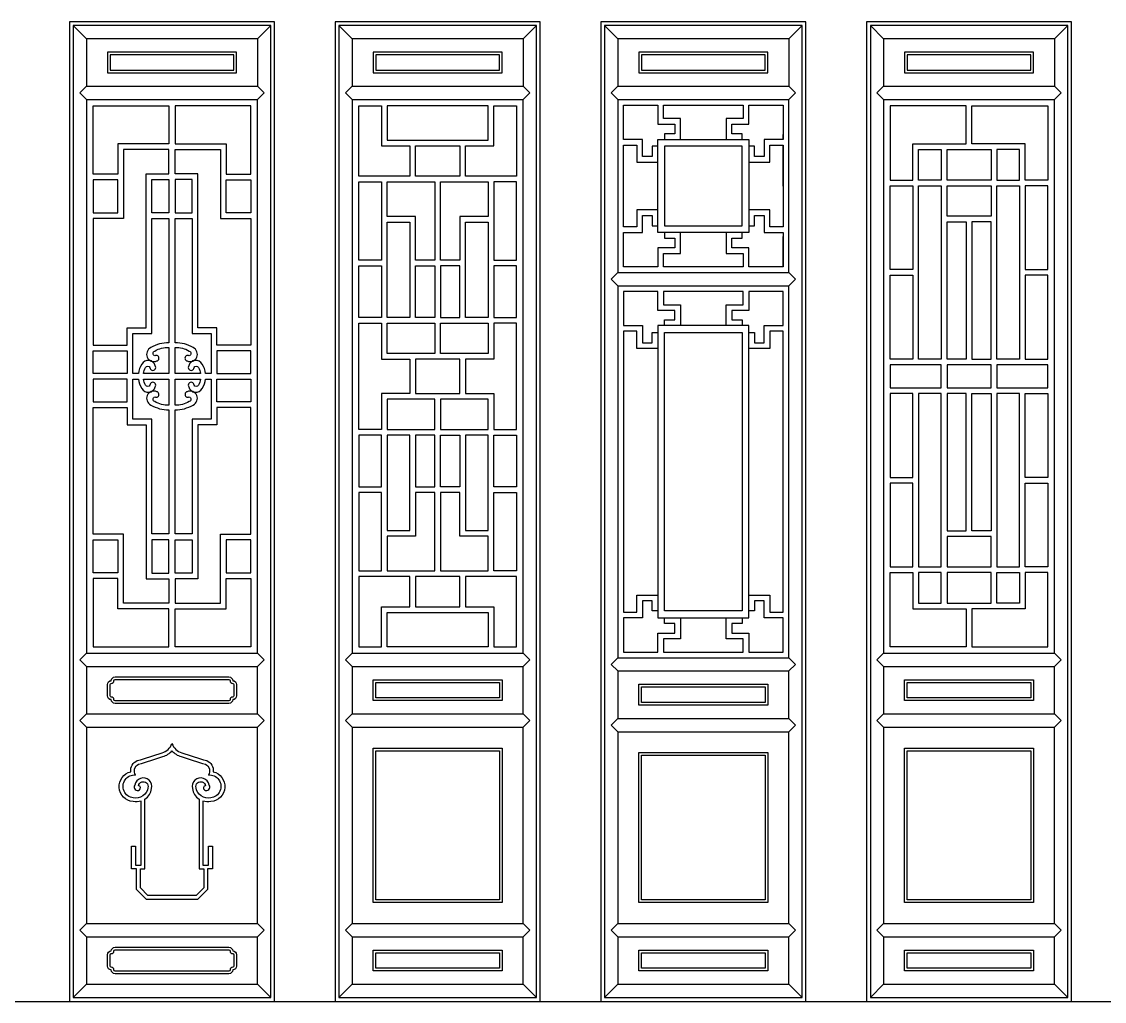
# Model space of a CAD drawing. Extents: x -66030 to 95157, y -13132 to 45879.
# Drawn here: x -40525 to -37673, y 31869 to 34449 of the extents above; entities that cross this region are included whole.
import ezdxf

# ---------------------------------------------------------------- set-up
doc = ezdxf.new("R2010")
doc.units = 0
doc.header["$LTSCALE"] = 100
doc.header["$MEASUREMENT"] = 0
for name, color, linetype in [('3', 11, 'CONTINUOUS'), ('4', 121, 'CONTINUOUS'), ('7', 105, 'CONTINUOUS')]:
    doc.layers.add(name, color=color, linetype=linetype)

msp = doc.modelspace()

# ---------------------------------------------------------------- linework, layer by layer
at = {"layer": '3'}
for p, q in [((-40389.2, 34438.9), (-40354.2, 34403.9)), ((-39904.2, 34403.9), (-39869.2, 34438.9)), ((-39689.2, 34438.9), (-39654.2, 34403.9)), ((-39204.2, 34403.9), (-39169.2, 34438.9)), ((-38989.2, 34438.9), (-38954.2, 34403.9)), ((-38504.2, 34403.9), (-38469.2, 34438.9)), ((-38289.2, 34438.9), (-38254.2, 34403.9)), ((-37804.2, 34403.9), (-37769.2, 34438.9)), ((-40354.2, 34278.9), (-40371.7, 34261.4)), ((-40371.7, 34261.4), (-40354.2, 34243.9)), ((-39904.2, 34278.9), (-39886.7, 34261.4)), ((-39904.2, 34243.9), (-39886.7, 34261.4)), ((-39654.2, 34278.9), (-39671.7, 34261.4)), ((-39671.7, 34261.4), (-39654.2, 34243.9)), ((-39204.2, 34278.9), (-39186.7, 34261.4)), ((-39204.2, 34243.9), (-39186.7, 34261.4)), ((-38954.2, 34278.9), (-38971.7, 34261.4)), ((-38971.7, 34261.4), (-38954.2, 34243.9)), ((-38504.2, 34278.9), (-38486.7, 34261.4)), ((-38504.2, 34243.9), (-38486.7, 34261.4)), ((-38254.2, 34278.9), (-38271.7, 34261.4)), ((-38271.7, 34261.4), (-38254.2, 34243.9)), ((-37804.2, 34278.9), (-37786.7, 34261.4)), ((-37804.2, 34243.9), (-37786.7, 34261.4)), ((-40137.2, 34226.9), (-40137.2, 34127.4)), ((-40121.2, 34226.9), (-40121.2, 34127.4)), ((-39577.2, 34226.9), (-39577.2, 34121.9)), ((-39562.2, 34226.9), (-39562.2, 34136.9)), ((-39296.2, 34136.9), (-39296.2, 34226.9)), ((-39281.2, 34121.9), (-39281.2, 34226.9)), ((-38849.2, 34228.9), (-38849.2, 34178.9)), ((-38834.2, 34193.9), (-38834.2, 34228.9)), ((-38624.2, 34228.9), (-38624.2, 34193.9)), ((-38609.2, 34178.9), (-38609.2, 34228.9)), ((-38036.7, 34126.9), (-38036.7, 34226.9)), ((-38021.7, 34126.9), (-38021.7, 34226.9)), ((-38849.2, 34178.9), (-38804.2, 34178.9)), ((-38789.2, 34193.9), (-38834.2, 34193.9)), ((-38804.2, 34178.9), (-38804.2, 34153.9)), ((-38789.2, 34138.9), (-38789.2, 34193.9)), ((-38669.2, 34193.9), (-38669.2, 34138.9)), ((-38624.2, 34193.9), (-38669.2, 34193.9)), ((-38654.2, 34178.9), (-38609.2, 34178.9)), ((-38654.2, 34153.9), (-38654.2, 34178.9)), ((-38831.2, 34153.9), (-38831.2, 34138.9)), ((-38804.2, 34153.9), (-38831.2, 34153.9)), ((-38627.2, 34153.9), (-38654.2, 34153.9)), ((-38627.2, 34138.9), (-38627.2, 34153.9)), ((-40137.2, 34127.4), (-40272.2, 34127.4)), ((-40272.2, 34127.4), (-40272.2, 34047.7)), ((-40121.2, 34127.4), (-39986.2, 34127.4)), ((-39986.2, 34127.4), (-39986.2, 34047.7)), ((-39577.2, 34121.9), (-39502.2, 34121.9)), ((-39562.2, 34136.9), (-39296.2, 34136.9)), ((-39502.2, 34121.9), (-39502.2, 34041.9)), ((-39356.2, 34121.9), (-39281.2, 34121.9)), ((-39356.2, 34041.9), (-39356.2, 34121.9)), ((-38889.2, 34138.9), (-38939.2, 34138.9)), ((-38939.2, 34123.9), (-38904.2, 34123.9)), ((-38904.2, 34123.9), (-38904.2, 34078.9)), ((-38889.2, 34093.9), (-38889.2, 34138.9)), ((-38864.2, 34120.9), (-38864.2, 34093.9)), ((-38849.2, 34120.9), (-38864.2, 34120.9)), ((-38849.2, 34078.9), (-38849.2, 34120.9)), ((-38831.2, 34138.9), (-38789.2, 34138.9)), ((-38669.2, 34138.9), (-38627.2, 34138.9)), ((-38609.2, 34120.9), (-38609.2, 34078.9)), ((-38594.2, 34120.9), (-38609.2, 34120.9)), ((-38594.2, 34093.9), (-38594.2, 34120.9)), ((-38519.2, 34138.9), (-38569.2, 34138.9)), ((-38569.2, 34138.9), (-38569.2, 34093.9)), ((-38554.2, 34078.9), (-38554.2, 34123.9)), ((-38554.2, 34123.9), (-38519.2, 34123.9)), ((-38177.2, 34126.9), (-38036.7, 34126.9)), ((-38177.2, 34031.9), (-38177.2, 34126.9)), ((-37881.2, 34126.9), (-38021.7, 34126.9)), ((-37881.2, 34031.9), (-37881.2, 34126.9)), ((-40257.2, 34112.4), (-40257.2, 33930.4)), ((-40137.2, 34112.4), (-40257.2, 34112.4)), ((-40137.2, 34048.2), (-40137.2, 34112.4)), ((-40121.2, 34112.4), (-40001.2, 34112.4)), ((-40121.2, 34048.2), (-40121.2, 34112.4)), ((-40001.2, 34112.4), (-40001.2, 33930.4)), ((-38864.2, 34093.9), (-38889.2, 34093.9)), ((-38569.2, 34093.9), (-38594.2, 34093.9)), ((-38904.2, 34078.9), (-38849.2, 34078.9)), ((-38609.2, 34078.9), (-38554.2, 34078.9)), ((-40272.2, 34047.7), (-40337.2, 34047.7)), ((-40272.2, 34032.7), (-40337.2, 34032.7)), ((-40272.2, 33945.4), (-40272.2, 34032.7)), ((-40197.2, 33642.4), (-40197.2, 34048.2)), ((-40197.2, 34048.2), (-40137.2, 34048.2)), ((-40061.2, 34048.2), (-40121.2, 34048.2)), ((-40061.2, 33642.4), (-40061.2, 34048.2)), ((-39986.2, 34047.7), (-39921.2, 34047.7)), ((-39986.2, 34032.7), (-39921.2, 34032.7)), ((-39986.2, 33945.4), (-39986.2, 34032.7)), ((-39502.2, 34041.9), (-39637.2, 34041.9)), ((-39221.2, 34041.9), (-39356.2, 34041.9)), ((-39637.2, 34026.9), (-39577.2, 34026.9)), ((-39577.2, 34026.9), (-39577.2, 33820.9)), ((-39281.2, 34026.9), (-39281.2, 33820.9)), ((-39221.2, 34026.9), (-39281.2, 34026.9)), ((-38237.2, 34031.9), (-38177.2, 34031.9)), ((-38237.2, 34016.9), (-38177.2, 34016.9)), ((-38177.2, 34016.9), (-38177.2, 33795.9)), ((-37821.2, 34031.9), (-37881.2, 34031.9)), ((-37881.2, 34016.9), (-37881.2, 33795.9)), ((-37821.2, 34016.9), (-37881.2, 34016.9)), ((-38904.2, 33953.4), (-38904.2, 33908.4)), ((-38849.2, 33953.4), (-38904.2, 33953.4)), ((-38849.2, 33911.4), (-38849.2, 33953.4)), ((-38554.2, 33953.4), (-38609.2, 33953.4)), ((-38609.2, 33953.4), (-38609.2, 33911.4)), ((-38554.2, 33908.4), (-38554.2, 33953.4)), ((-40337.2, 33945.4), (-40272.2, 33945.4)), ((-40257.2, 33930.4), (-40337.2, 33930.4)), ((-40001.2, 33930.4), (-39921.2, 33930.4)), ((-39921.2, 33945.4), (-39986.2, 33945.4)), ((-38889.2, 33893.4), (-38889.2, 33938.4)), ((-38889.2, 33938.4), (-38864.2, 33938.4)), ((-38864.2, 33938.4), (-38864.2, 33911.4)), ((-38594.2, 33938.4), (-38569.2, 33938.4)), ((-38594.2, 33911.4), (-38594.2, 33938.4)), ((-38569.2, 33938.4), (-38569.2, 33893.4)), ((-38904.2, 33908.4), (-38939.2, 33908.4)), ((-38939.2, 33893.4), (-38889.2, 33893.4)), ((-38864.2, 33911.4), (-38849.2, 33911.4)), ((-38831.2, 33893.4), (-38831.2, 33878.4)), ((-38789.2, 33893.4), (-38831.2, 33893.4)), ((-38789.2, 33838.4), (-38789.2, 33893.4)), ((-38669.2, 33893.4), (-38669.2, 33838.4)), ((-38627.2, 33893.4), (-38669.2, 33893.4)), ((-38627.2, 33878.4), (-38627.2, 33893.4)), ((-38609.2, 33911.4), (-38594.2, 33911.4)), ((-38569.2, 33893.4), (-38519.2, 33893.4)), ((-38519.2, 33908.4), (-38554.2, 33908.4)), ((-38831.2, 33878.4), (-38804.2, 33878.4)), ((-38804.2, 33878.4), (-38804.2, 33853.4)), ((-38654.2, 33878.4), (-38627.2, 33878.4)), ((-38654.2, 33853.4), (-38654.2, 33878.4)), ((-38804.2, 33853.4), (-38849.2, 33853.4)), ((-38849.2, 33853.4), (-38849.2, 33803.4)), ((-38834.2, 33838.4), (-38789.2, 33838.4)), ((-38834.2, 33803.4), (-38834.2, 33838.4)), ((-38669.2, 33838.4), (-38624.2, 33838.4)), ((-38609.2, 33853.4), (-38654.2, 33853.4)), ((-38624.2, 33838.4), (-38624.2, 33803.4)), ((-38609.2, 33803.4), (-38609.2, 33853.4)), ((-39577.2, 33820.9), (-39637.2, 33820.9)), ((-39637.2, 33805.9), (-39577.2, 33805.9)), ((-39577.2, 33805.9), (-39577.2, 33669.9)), ((-39281.2, 33820.9), (-39221.2, 33820.9)), ((-39281.2, 33805.9), (-39281.2, 33669.9)), ((-39221.2, 33805.9), (-39281.2, 33805.9)), ((-38971.7, 33770.9), (-38954.2, 33788.4)), ((-38504.2, 33788.4), (-38486.7, 33770.9)), ((-38177.2, 33795.9), (-38237.2, 33795.9)), ((-38237.2, 33780.9), (-38177.2, 33780.9)), ((-38177.2, 33780.9), (-38177.2, 33560.2)), ((-37881.2, 33795.9), (-37821.2, 33795.9)), ((-37881.2, 33780.9), (-37881.2, 33560.2)), ((-37821.2, 33780.9), (-37881.2, 33780.9)), ((-38954.2, 33753.4), (-38971.7, 33770.9)), ((-38504.2, 33753.4), (-38486.7, 33770.9)), ((-38849.2, 33688.5), (-38849.2, 33738.5)), ((-38834.2, 33738.5), (-38834.2, 33703.5)), ((-38624.2, 33703.5), (-38624.2, 33738.5)), ((-38609.2, 33738.5), (-38609.2, 33688.5)), ((-38834.2, 33703.5), (-38789.2, 33703.5)), ((-38789.2, 33703.5), (-38789.2, 33648.5)), ((-38669.2, 33648.5), (-38669.2, 33703.5)), ((-38669.2, 33703.5), (-38624.2, 33703.5)), ((-39577.2, 33669.9), (-39637.2, 33669.9)), ((-39281.2, 33669.9), (-39221.2, 33669.9)), ((-38804.2, 33688.5), (-38849.2, 33688.5)), ((-38831.2, 33663.5), (-38804.2, 33663.5)), ((-38831.2, 33648.5), (-38831.2, 33663.5)), ((-38804.2, 33663.5), (-38804.2, 33688.5)), ((-38654.2, 33688.5), (-38654.2, 33663.5)), ((-38609.2, 33688.5), (-38654.2, 33688.5)), ((-38654.2, 33663.5), (-38627.2, 33663.5)), ((-38627.2, 33663.5), (-38627.2, 33648.5)), ((-40247.2, 33642.4), (-40197.2, 33642.4)), ((-40247.2, 33597.4), (-40247.2, 33642.4)), ((-40011.2, 33642.4), (-40061.2, 33642.4)), ((-40011.2, 33597.4), (-40011.2, 33642.4)), ((-39637.2, 33654.9), (-39577.2, 33654.9)), ((-39577.2, 33654.9), (-39577.2, 33560.2)), ((-39221.2, 33654.9), (-39281.2, 33654.9)), ((-39281.2, 33654.9), (-39281.2, 33560.2)), ((-38939.2, 33648.5), (-38889.2, 33648.5)), ((-38904.2, 33633.5), (-38939.2, 33633.5)), ((-38904.2, 33588.5), (-38904.2, 33633.5)), ((-38889.2, 33648.5), (-38889.2, 33603.5)), ((-38849.2, 33648.5), (-38849.2, 32878.9)), ((-38609.2, 33648.5), (-38849.2, 33648.5)), ((-38789.2, 33648.5), (-38831.2, 33648.5)), ((-38627.2, 33648.5), (-38669.2, 33648.5)), ((-38609.2, 32878.9), (-38609.2, 33648.5)), ((-38569.2, 33648.5), (-38519.2, 33648.5)), ((-38569.2, 33603.5), (-38569.2, 33648.5)), ((-38519.2, 33633.5), (-38554.2, 33633.5)), ((-38554.2, 33633.5), (-38554.2, 33588.5)), ((-38864.2, 33630.5), (-38849.2, 33630.5)), ((-38864.2, 33603.5), (-38864.2, 33630.5)), ((-38849.2, 33630.5), (-38849.2, 33588.5)), ((-38831.2, 32896.9), (-38831.2, 33630.5)), ((-38831.2, 33630.5), (-38627.2, 33630.5)), ((-38627.2, 33630.5), (-38627.2, 32896.9)), ((-38609.2, 33630.5), (-38594.2, 33630.5)), ((-38609.2, 33588.5), (-38609.2, 33630.5)), ((-38594.2, 33630.5), (-38594.2, 33603.5)), ((-40337.2, 33597.4), (-40247.2, 33597.4)), ((-40337.2, 33582.4), (-40247.2, 33582.4)), ((-40247.2, 33582.4), (-40247.2, 33522.4)), ((-39921.2, 33597.4), (-40011.2, 33597.4)), ((-40011.2, 33582.4), (-40011.2, 33522.4)), ((-39921.2, 33582.4), (-40011.2, 33582.4)), ((-38849.2, 33588.5), (-38904.2, 33588.5)), ((-38889.2, 33603.5), (-38864.2, 33603.5)), ((-38554.2, 33588.5), (-38609.2, 33588.5)), ((-38594.2, 33603.5), (-38569.2, 33603.5)), ((-39577.2, 33560.2), (-39502.2, 33560.2)), ((-39577.2, 33560.2), (-39577.2, 33560.2)), ((-39502.2, 33560.2), (-39502.2, 33469.6)), ((-39356.2, 33560.2), (-39356.2, 33469.6)), ((-39281.2, 33560.2), (-39356.2, 33560.2)), ((-38177.2, 33560.2), (-38237.2, 33560.2)), ((-37881.2, 33560.2), (-37821.2, 33560.2)), ((-40247.2, 33522.4), (-40337.2, 33522.4)), ((-40011.2, 33522.4), (-39921.2, 33522.4)), ((-38102.2, 33545.2), (-38237.2, 33545.2)), ((-38177.2, 33545.2), (-38177.2, 33545.2)), ((-38102.2, 33484.6), (-38102.2, 33545.2)), ((-37956.2, 33545.2), (-37956.2, 33484.6)), ((-37821.2, 33545.2), (-37956.2, 33545.2)), ((-40247.2, 33507.4), (-40337.2, 33507.4)), ((-40247.2, 33447.4), (-40247.2, 33507.4)), ((-40011.2, 33507.4), (-39921.2, 33507.4)), ((-40011.2, 33447.4), (-40011.2, 33507.4)), ((-39502.2, 33469.6), (-39577.2, 33469.6)), ((-39577.2, 33469.6), (-39577.2, 33374.9)), ((-39356.2, 33469.6), (-39281.2, 33469.6)), ((-39281.2, 33469.6), (-39281.2, 33374.9)), ((-38237.2, 33484.6), (-38102.2, 33484.6)), ((-38177.2, 33469.6), (-38237.2, 33469.6)), ((-38177.2, 33248.9), (-38177.2, 33469.6)), ((-37956.2, 33484.6), (-37821.2, 33484.6)), ((-37881.2, 33248.9), (-37881.2, 33469.6)), ((-37881.2, 33469.6), (-37821.2, 33469.6)), ((-40337.2, 33447.4), (-40247.2, 33447.4)), ((-39921.2, 33447.4), (-40011.2, 33447.4)), ((-40337.2, 33432.4), (-40247.2, 33432.4)), ((-40247.2, 33432.4), (-40247.2, 33387.4)), ((-40011.2, 33432.4), (-40011.2, 33387.4)), ((-39921.2, 33432.4), (-40011.2, 33432.4)), ((-40247.2, 33387.4), (-40197.2, 33387.4)), ((-40197.2, 33387.4), (-40197.2, 32981.7)), ((-40011.2, 33387.4), (-40061.2, 33387.4)), ((-40061.2, 33387.4), (-40061.2, 32981.7)), ((-39577.2, 33374.9), (-39637.2, 33374.9)), ((-39577.2, 33359.9), (-39637.2, 33359.9)), ((-39577.2, 33223.9), (-39577.2, 33359.9)), ((-39281.2, 33374.9), (-39221.2, 33374.9)), ((-39281.2, 33359.9), (-39221.2, 33359.9)), ((-39281.2, 33223.9), (-39281.2, 33359.9)), ((-38237.2, 33248.9), (-38177.2, 33248.9)), ((-38177.2, 33233.9), (-38237.2, 33233.9)), ((-38177.2, 33012.9), (-38177.2, 33233.9)), ((-37821.2, 33248.9), (-37881.2, 33248.9)), ((-37881.2, 33012.9), (-37881.2, 33233.9)), ((-37881.2, 33233.9), (-37821.2, 33233.9)), ((-39637.2, 33223.9), (-39577.2, 33223.9)), ((-39577.2, 33208.9), (-39637.2, 33208.9)), ((-39577.2, 33002.9), (-39577.2, 33208.9)), ((-39221.2, 33223.9), (-39281.2, 33223.9)), ((-39281.2, 33002.9), (-39281.2, 33208.9)), ((-39281.2, 33208.9), (-39221.2, 33208.9)), ((-40257.2, 33099.4), (-40337.2, 33099.4)), ((-40257.2, 32917.4), (-40257.2, 33099.4)), ((-40001.2, 32917.4), (-40001.2, 33099.4)), ((-40001.2, 33099.4), (-39921.2, 33099.4)), ((-40337.2, 33084.4), (-40272.2, 33084.4)), ((-40272.2, 33084.4), (-40272.2, 32997.2)), ((-39986.2, 33084.4), (-39986.2, 32997.2)), ((-39921.2, 33084.4), (-39986.2, 33084.4)), ((-38237.2, 33012.9), (-38177.2, 33012.9)), ((-37821.2, 33012.9), (-37881.2, 33012.9)), ((-40272.2, 32997.2), (-40337.2, 32997.2)), ((-40272.2, 32982.2), (-40337.2, 32982.2)), ((-40272.2, 32902.4), (-40272.2, 32982.2)), ((-40197.2, 32981.7), (-40137.2, 32981.7)), ((-40137.2, 32981.7), (-40137.2, 32917.4)), ((-40121.2, 32981.7), (-40121.2, 32917.4)), ((-40061.2, 32981.7), (-40121.2, 32981.7)), ((-39986.2, 32997.2), (-39921.2, 32997.2)), ((-39986.2, 32982.2), (-39921.2, 32982.2)), ((-39986.2, 32902.4), (-39986.2, 32982.2)), ((-39637.2, 33002.9), (-39577.2, 33002.9)), ((-39502.2, 32987.9), (-39637.2, 32987.9)), ((-39502.2, 32907.9), (-39502.2, 32987.9)), ((-39221.2, 32987.9), (-39356.2, 32987.9)), ((-39356.2, 32987.9), (-39356.2, 32907.9)), ((-39221.2, 33002.9), (-39281.2, 33002.9)), ((-38237.2, 32997.9), (-38177.2, 32997.9)), ((-38177.2, 32997.9), (-38177.2, 32902.9)), ((-37881.2, 32997.9), (-37881.2, 32902.9)), ((-37821.2, 32997.9), (-37881.2, 32997.9)), ((-38904.2, 32938.9), (-38849.2, 32938.9)), ((-38904.2, 32893.9), (-38904.2, 32938.9)), ((-38889.2, 32923.9), (-38889.2, 32878.9)), ((-38864.2, 32923.9), (-38889.2, 32923.9)), ((-38864.2, 32896.9), (-38864.2, 32923.9)), ((-38849.2, 32938.9), (-38849.2, 32896.9)), ((-38609.2, 32938.9), (-38554.2, 32938.9)), ((-38609.2, 32896.9), (-38609.2, 32938.9)), ((-38594.2, 32923.9), (-38594.2, 32896.9)), ((-38569.2, 32923.9), (-38594.2, 32923.9)), ((-38569.2, 32878.9), (-38569.2, 32923.9)), ((-38554.2, 32938.9), (-38554.2, 32893.9)), ((-40137.2, 32902.4), (-40272.2, 32902.4)), ((-40137.2, 32917.4), (-40257.2, 32917.4)), ((-40137.2, 32802.9), (-40137.2, 32902.4)), ((-40121.2, 32917.4), (-40001.2, 32917.4)), ((-40121.2, 32902.4), (-39986.2, 32902.4)), ((-40121.2, 32802.9), (-40121.2, 32902.4)), ((-39577.2, 32802.9), (-39577.2, 32907.9)), ((-39577.2, 32907.9), (-39502.2, 32907.9)), ((-39562.2, 32802.9), (-39562.2, 32892.9)), ((-39562.2, 32892.9), (-39296.2, 32892.9)), ((-39356.2, 32907.9), (-39281.2, 32907.9)), ((-39296.2, 32892.9), (-39296.2, 32802.9)), ((-39281.2, 32907.9), (-39281.2, 32802.9)), ((-38939.2, 32893.9), (-38904.2, 32893.9)), ((-38849.2, 32896.9), (-38864.2, 32896.9)), ((-38627.2, 32896.9), (-38831.2, 32896.9)), ((-38594.2, 32896.9), (-38609.2, 32896.9)), ((-38554.2, 32893.9), (-38519.2, 32893.9)), ((-38177.2, 32902.9), (-38036.7, 32902.9)), ((-38036.7, 32902.9), (-38036.7, 32802.9)), ((-38021.7, 32902.9), (-38021.7, 32802.9)), ((-37881.2, 32902.9), (-38021.7, 32902.9)), ((-38889.2, 32878.9), (-38939.2, 32878.9)), ((-38849.2, 32878.9), (-38609.2, 32878.9)), ((-38831.2, 32878.9), (-38789.2, 32878.9)), ((-38831.2, 32863.9), (-38831.2, 32878.9)), ((-38804.2, 32863.9), (-38831.2, 32863.9)), ((-38804.2, 32838.9), (-38804.2, 32863.9)), ((-38789.2, 32878.9), (-38789.2, 32823.9)), ((-38669.2, 32823.9), (-38669.2, 32878.9)), ((-38669.2, 32878.9), (-38627.2, 32878.9)), ((-38654.2, 32863.9), (-38654.2, 32838.9)), ((-38627.2, 32863.9), (-38654.2, 32863.9)), ((-38627.2, 32878.9), (-38627.2, 32863.9)), ((-38519.2, 32878.9), (-38569.2, 32878.9)), ((-38849.2, 32838.9), (-38804.2, 32838.9)), ((-38849.2, 32788.9), (-38849.2, 32838.9)), ((-38654.2, 32838.9), (-38609.2, 32838.9)), ((-38609.2, 32838.9), (-38609.2, 32788.9)), ((-38789.2, 32823.9), (-38834.2, 32823.9)), ((-38834.2, 32823.9), (-38834.2, 32788.9)), ((-38624.2, 32823.9), (-38669.2, 32823.9)), ((-38624.2, 32788.9), (-38624.2, 32823.9)), ((-40371.7, 32768.4), (-40354.2, 32785.9)), ((-39904.2, 32785.9), (-39886.7, 32768.4)), ((-39671.7, 32768.4), (-39654.2, 32785.9)), ((-39204.2, 32785.9), (-39186.7, 32768.4)), ((-38271.7, 32768.4), (-38254.2, 32785.9)), ((-37804.2, 32785.9), (-37786.7, 32768.4)), ((-40354.2, 32750.9), (-40371.7, 32768.4)), ((-39904.2, 32750.9), (-39886.7, 32768.4)), ((-39654.2, 32750.9), (-39671.7, 32768.4)), ((-39204.2, 32750.9), (-39186.7, 32768.4)), ((-38971.7, 32756.4), (-38954.2, 32773.9)), ((-38954.2, 32738.9), (-38971.7, 32756.4)), ((-38504.2, 32773.9), (-38486.7, 32756.4)), ((-38504.2, 32738.9), (-38486.7, 32756.4)), ((-38254.2, 32750.9), (-38271.7, 32768.4)), ((-37804.2, 32750.9), (-37786.7, 32768.4)), ((-40371.7, 32608.4), (-40354.2, 32625.9)), ((-40354.2, 32590.9), (-40371.7, 32608.4)), ((-39904.2, 32625.9), (-39886.7, 32608.4)), ((-39904.2, 32590.9), (-39886.7, 32608.4)), ((-39671.7, 32608.4), (-39654.2, 32625.9)), ((-39654.2, 32590.9), (-39671.7, 32608.4)), ((-39204.2, 32625.9), (-39186.7, 32608.4)), ((-39204.2, 32590.9), (-39186.7, 32608.4)), ((-38971.7, 32596.4), (-38954.2, 32613.9)), ((-38971.7, 32596.4), (-38954.2, 32613.9)), ((-38504.2, 32613.9), (-38486.7, 32596.4)), ((-38504.2, 32613.9), (-38486.7, 32596.4)), ((-38271.7, 32608.4), (-38254.2, 32625.9)), ((-38254.2, 32590.9), (-38271.7, 32608.4)), ((-37804.2, 32625.9), (-37786.7, 32608.4)), ((-37804.2, 32590.9), (-37786.7, 32608.4)), ((-38954.2, 32578.9), (-38971.7, 32596.4)), ((-38954.2, 32578.9), (-38971.7, 32596.4)), ((-38504.2, 32578.9), (-38486.7, 32596.4)), ((-38504.2, 32578.9), (-38486.7, 32596.4)), ((-40371.7, 32056.4), (-40354.2, 32073.9)), ((-39904.2, 32073.9), (-39886.7, 32056.4)), ((-39671.7, 32056.4), (-39654.2, 32073.9)), ((-39204.2, 32073.9), (-39186.7, 32056.4)), ((-38971.7, 32056.4), (-38954.2, 32073.9)), ((-38504.2, 32073.9), (-38486.7, 32056.4)), ((-38271.7, 32056.4), (-38254.2, 32073.9)), ((-37804.2, 32073.9), (-37786.7, 32056.4)), ((-40354.2, 32038.9), (-40371.7, 32056.4)), ((-39904.2, 32038.9), (-39886.7, 32056.4)), ((-39654.2, 32038.9), (-39671.7, 32056.4)), ((-39204.2, 32038.9), (-39186.7, 32056.4)), ((-38954.2, 32038.9), (-38971.7, 32056.4)), ((-38504.2, 32038.9), (-38486.7, 32056.4)), ((-38254.2, 32038.9), (-38271.7, 32056.4)), ((-37804.2, 32038.9), (-37786.7, 32056.4)), ((-40389.2, 31878.9), (-40354.2, 31913.9)), ((-39904.2, 31913.9), (-39869.2, 31878.9)), ((-39689.2, 31878.9), (-39654.2, 31913.9)), ((-39204.2, 31913.9), (-39169.2, 31878.9)), ((-38989.2, 31878.9), (-38954.2, 31913.9)), ((-38504.2, 31913.9), (-38469.2, 31878.9)), ((-38289.2, 31878.9), (-38254.2, 31913.9)), ((-37804.2, 31913.9), (-37769.2, 31878.9))]:
    msp.add_line(p, q, dxfattribs=at)
at = {"layer": '3', "color": 2}
msp.add_line((-66009.4, 31868.9), (90873, 31868.9), dxfattribs=at)
at = {"layer": '3'}
for points in [[(-40389.2, 31878.9), (-39869.2, 31878.9), (-39869.2, 34438.9), (-40389.2, 34438.9)], [(-39689.2, 31878.9), (-39169.2, 31878.9), (-39169.2, 34438.9), (-39689.2, 34438.9)], [(-38989.2, 31878.9), (-38469.2, 31878.9), (-38469.2, 34438.9), (-38989.2, 34438.9)], [(-38289.2, 31878.9), (-37769.2, 31878.9), (-37769.2, 34438.9), (-38289.2, 34438.9)], [(-40299.2, 34313.9), (-39959.2, 34313.9), (-39959.2, 34368.9), (-40299.2, 34368.9)], [(-40292.2, 34320.9), (-39966.2, 34320.9), (-39966.2, 34361.9), (-40292.2, 34361.9)], [(-39599.2, 34313.9), (-39259.2, 34313.9), (-39259.2, 34368.9), (-39599.2, 34368.9)], [(-39592.2, 34320.9), (-39266.2, 34320.9), (-39266.2, 34361.9), (-39592.2, 34361.9)], [(-38899.2, 34313.9), (-38559.2, 34313.9), (-38559.2, 34368.9), (-38899.2, 34368.9)], [(-38892.2, 34320.9), (-38566.2, 34320.9), (-38566.2, 34361.9), (-38892.2, 34361.9)], [(-38199.2, 34313.9), (-37859.2, 34313.9), (-37859.2, 34368.9), (-38199.2, 34368.9)], [(-38192.2, 34320.9), (-37866.2, 34320.9), (-37866.2, 34361.9), (-38192.2, 34361.9)], [(-39487.2, 34041.9), (-39487.2, 34121.9), (-39371.2, 34121.9), (-39371.2, 34041.9)], [(-38849.2, 34138.9), (-38609.2, 34138.9), (-38609.2, 33893.4), (-38849.2, 33893.4)], [(-38831.2, 33911.4), (-38627.2, 33911.4), (-38627.2, 34120.9), (-38831.2, 34120.9)], [(-38102.2, 34031.9), (-38162.2, 34031.9), (-38162.2, 34111.9), (-38102.2, 34111.9)], [(-38087.2, 34031.9), (-38087.2, 34111.9), (-37971.2, 34111.9), (-37971.2, 34031.9)], [(-37896.2, 34031.9), (-37896.2, 34111.9), (-37956.2, 34111.9), (-37956.2, 34031.9)], [(-40182.2, 34033.2), (-40137.2, 34033.2), (-40137.2, 33945.2), (-40182.2, 33945.2)], [(-40121.2, 33945.2), (-40076.2, 33945.2), (-40076.2, 34033.2), (-40121.2, 34033.2)], [(-39487.2, 33935.9), (-39562.2, 33935.9), (-39562.2, 34026.9), (-39436.7, 34026.9), (-39436.7, 33820.9), (-39487.2, 33820.9)], [(-39371.2, 33820.9), (-39421.7, 33820.9), (-39421.7, 34026.9), (-39296.2, 34026.9), (-39296.2, 33935.9), (-39371.2, 33935.9)], [(-38162.2, 34016.9), (-38102.2, 34016.9), (-38102.2, 33560.2), (-38162.2, 33560.2)], [(-37971.2, 34016.9), (-37971.2, 33936.9), (-38087.2, 33936.9), (-38087.2, 34016.9)], [(-37956.2, 34016.9), (-37896.2, 34016.9), (-37896.2, 33560.2), (-37956.2, 33560.2)], [(-39562.2, 33920.9), (-39502.2, 33920.9), (-39502.2, 33669.9), (-39562.2, 33669.9)], [(-39296.2, 33920.9), (-39296.2, 33669.9), (-39356.2, 33669.9), (-39356.2, 33920.9)], [(-38087.2, 33921.9), (-38036.7, 33921.9), (-38036.7, 33560.2), (-38087.2, 33560.2)], [(-37971.2, 33560.2), (-37971.2, 33921.9), (-38021.7, 33921.9), (-38021.7, 33560.2)], [(-39487.2, 33669.9), (-39487.2, 33805.9), (-39436.7, 33805.9), (-39436.7, 33669.9)], [(-39371.2, 33669.9), (-39371.2, 33805.9), (-39421.7, 33805.9), (-39421.7, 33669.9)], [(-39562.2, 33654.9), (-39436.7, 33654.9), (-39436.7, 33575.2), (-39562.2, 33575.2)], [(-39421.7, 33575.2), (-39421.7, 33654.9), (-39296.2, 33654.9), (-39296.2, 33575.2)], [(-39371.2, 33469.6), (-39371.2, 33560.2), (-39487.2, 33560.2), (-39487.2, 33469.6)], [(-37971.2, 33484.6), (-37971.2, 33545.2), (-38087.2, 33545.2), (-38087.2, 33484.6)], [(-38162.2, 33012.9), (-38102.2, 33012.9), (-38102.2, 33469.6), (-38162.2, 33469.6)], [(-38087.2, 33107.9), (-38036.7, 33107.9), (-38036.7, 33469.6), (-38087.2, 33469.6)], [(-37971.2, 33469.6), (-37971.2, 33107.9), (-38021.7, 33107.9), (-38021.7, 33469.6)], [(-37956.2, 33012.9), (-37896.2, 33012.9), (-37896.2, 33469.6), (-37956.2, 33469.6)], [(-39562.2, 33374.9), (-39436.7, 33374.9), (-39436.7, 33454.6), (-39562.2, 33454.6)], [(-39421.7, 33454.6), (-39421.7, 33374.9), (-39296.2, 33374.9), (-39296.2, 33454.6)], [(-39562.2, 33108.9), (-39502.2, 33108.9), (-39502.2, 33359.9), (-39562.2, 33359.9)], [(-39487.2, 33359.9), (-39487.2, 33223.9), (-39436.7, 33223.9), (-39436.7, 33359.9)], [(-39371.2, 33359.9), (-39371.2, 33223.9), (-39421.7, 33223.9), (-39421.7, 33359.9)], [(-39296.2, 33108.9), (-39296.2, 33359.9), (-39356.2, 33359.9), (-39356.2, 33108.9)], [(-39487.2, 33093.9), (-39562.2, 33093.9), (-39562.2, 33002.9), (-39436.7, 33002.9), (-39436.7, 33208.9), (-39487.2, 33208.9)], [(-39371.2, 33208.9), (-39421.7, 33208.9), (-39421.7, 33002.9), (-39296.2, 33002.9), (-39296.2, 33093.9), (-39371.2, 33093.9)], [(-37971.2, 33012.9), (-37971.2, 33092.9), (-38087.2, 33092.9), (-38087.2, 33012.9)], [(-40182.2, 32996.7), (-40137.2, 32996.7), (-40137.2, 33084.7), (-40182.2, 33084.7)], [(-40121.2, 33084.7), (-40076.2, 33084.7), (-40076.2, 32996.7), (-40121.2, 32996.7)], [(-39487.2, 32987.9), (-39487.2, 32907.9), (-39371.2, 32907.9), (-39371.2, 32987.9)], [(-38102.2, 32997.9), (-38162.2, 32997.9), (-38162.2, 32917.9), (-38102.2, 32917.9)], [(-38087.2, 32997.9), (-38087.2, 32917.9), (-37971.2, 32917.9), (-37971.2, 32997.9)], [(-37896.2, 32997.9), (-37896.2, 32917.9), (-37956.2, 32917.9), (-37956.2, 32997.9)], [(-39599.2, 32715.9), (-39259.2, 32715.9), (-39259.2, 32660.9), (-39599.2, 32660.9)], [(-39592.2, 32708.9), (-39266.2, 32708.9), (-39266.2, 32667.9), (-39592.2, 32667.9)], [(-38899.2, 32703.9), (-38559.2, 32703.9), (-38559.2, 32648.9), (-38899.2, 32648.9)], [(-38892.2, 32696.9), (-38566.2, 32696.9), (-38566.2, 32655.9), (-38892.2, 32655.9)], [(-38199.2, 32715.9), (-37859.2, 32715.9), (-37859.2, 32660.9), (-38199.2, 32660.9)], [(-38192.2, 32708.9), (-37866.2, 32708.9), (-37866.2, 32667.9), (-38192.2, 32667.9)], [(-39599.2, 32535.9), (-39259.2, 32535.9), (-39259.2, 32128.9), (-39599.2, 32128.9)], [(-39592.2, 32528.9), (-39266.2, 32528.9), (-39266.2, 32135.9), (-39592.2, 32135.9)], [(-38899.2, 32523.9), (-38559.2, 32523.9), (-38559.2, 32128.9), (-38899.2, 32128.9)], [(-38199.2, 32535.9), (-37859.2, 32535.9), (-37859.2, 32128.9), (-38199.2, 32128.9)], [(-38192.2, 32528.9), (-37866.2, 32528.9), (-37866.2, 32135.9), (-38192.2, 32135.9)], [(-38892.2, 32516.9), (-38566.2, 32516.9), (-38566.2, 32135.9), (-38892.2, 32135.9)], [(-39599.2, 32003.9), (-39259.2, 32003.9), (-39259.2, 31948.9), (-39599.2, 31948.9)], [(-39592.2, 31996.9), (-39266.2, 31996.9), (-39266.2, 31955.9), (-39592.2, 31955.9)], [(-38899.2, 32003.9), (-38559.2, 32003.9), (-38559.2, 31948.9), (-38899.2, 31948.9)], [(-38892.2, 31996.9), (-38566.2, 31996.9), (-38566.2, 31955.9), (-38892.2, 31955.9)], [(-38199.2, 32003.9), (-37859.2, 32003.9), (-37859.2, 31948.9), (-38199.2, 31948.9)], [(-38192.2, 31996.9), (-37866.2, 31996.9), (-37866.2, 31955.9), (-38192.2, 31955.9)]]:
    msp.add_lwpolyline(points, close=True, dxfattribs=at)
for points in [[(-40137.2, 33603.3, 0.13537), (-40184.8, 33590.5, 0.994521), (-40169.1, 33555.3, 1.114627), (-40174.3, 33569.3, -0.765535), (-40174.8, 33581.5, -0.154106), (-40137.2, 33590.9), (-40137.2, 33522.4), (-40203.9, 33522.4, -0.081731), (-40199.1, 33538.3, -0.569603), (-40187.2, 33538.3, 1.391259), (-40173.4, 33542.7, 0.676371), (-40209.1, 33547.1, 0.090594), (-40217.5, 33522.4), (-40232.2, 33522.4), (-40232.2, 33627.4), (-40182.2, 33627.4), (-40182.2, 33930.2), (-40137.2, 33930.2)], [(-40121.2, 33603.3), (-40121.2, 33930.2), (-40076.2, 33930.2), (-40076.2, 33627.4), (-40026.2, 33627.4), (-40026.2, 33522.4), (-40040.9, 33522.4, 0.090594), (-40049.3, 33547.1, 0.676371), (-40085, 33542.7, 1.391259), (-40071.2, 33538.3, -0.569603), (-40059.3, 33538.3, -0.081731), (-40054.4, 33522.4), (-40121.2, 33522.4), (-40121.2, 33590.9, -0.154106), (-40083.6, 33581.5, -0.765535), (-40084.1, 33569.3, 1.114627), (-40089.3, 33555.3, 0.994521), (-40073.6, 33590.5, 0.13537)], [(-40187.2, 33491.5, -0.569603), (-40199.1, 33491.6, -0.081731), (-40203.9, 33507.4), (-40137.2, 33507.4), (-40137.2, 33439, -0.154106), (-40174.8, 33448.4, -0.765535), (-40174.3, 33460.6, 1.114627), (-40169.1, 33474.5, 0.994521), (-40184.8, 33439.4, 0.13537), (-40137.2, 33426.5), (-40137.2, 33099.7), (-40182.2, 33099.7), (-40182.2, 33402.4), (-40232.2, 33402.4), (-40232.2, 33507.4), (-40217.5, 33507.4, 0.090594), (-40209.1, 33482.8, 0.676371), (-40173.4, 33487.2, 1.391259)], [(-40121.2, 33439), (-40121.2, 33507.4), (-40054.4, 33507.4, -0.081731), (-40059.3, 33491.6, -0.569603), (-40071.2, 33491.5, 1.391259), (-40085, 33487.2, 0.676371), (-40049.3, 33482.8, 0.090594), (-40040.9, 33507.4), (-40026.2, 33507.4), (-40026.2, 33402.4), (-40076.2, 33402.4), (-40076.2, 33099.7), (-40121.2, 33099.7), (-40121.2, 33426.5, 0.13537), (-40073.6, 33439.4, 0.994521), (-40089.3, 33474.5, 1.114627), (-40084.1, 33460.6, -0.765535), (-40083.6, 33448.4, -0.154106)], [(-39959.2, 32673.4, -0.402738), (-39969.2, 32663.4, -0.402738), (-39979.2, 32653.4), (-40279.2, 32653.4, -0.402738), (-40289.2, 32663.4, -0.402738), (-40299.2, 32673.4), (-40299.2, 32703.4, -0.402738), (-40289.2, 32713.4, -0.402738), (-40279.2, 32723.4), (-39979.2, 32723.4, -0.402738), (-39969.2, 32713.4, -0.402738), (-39959.2, 32703.4)], [(-39966.2, 32673.5, -0.398259), (-39969.3, 32670.4, 0.402738), (-39976.2, 32663.6, -0.398259), (-39979.3, 32660.4), (-40279.1, 32660.4, -0.398259), (-40282.2, 32663.6, 0.402738), (-40289.1, 32670.4, -0.398259), (-40292.2, 32673.5), (-40292.2, 32703.3, -0.398259), (-40289.1, 32706.4, 0.402738), (-40282.2, 32713.3, -0.398259), (-40279.1, 32716.4), (-39979.3, 32716.4, -0.398259), (-39976.2, 32713.3, 0.402738), (-39969.3, 32706.4, -0.398259), (-39966.2, 32703.3)], [(-40035.7, 32163.3), (-40061.6, 32137.5), (-40196.8, 32137.5), (-40222.6, 32163.3), (-40222.6, 32217.7), (-40235.6, 32217.7), (-40235.6, 32277.2), (-40225.6, 32277.2), (-40225.6, 32227.7), (-40210.6, 32227.7), (-40210.6, 32396.4, -0.128336), (-40231.9, 32394.8, -0.85733), (-40237.5, 32473.7, -0.361656), (-40220.6, 32502.8, 0.01054), (-40155.3, 32523.1, 0.229743), (-40129.2, 32547.7, 0.229743), (-40103.1, 32523.1, 0.01054), (-40037.8, 32502.8, -0.361656), (-40020.9, 32473.7, -0.85733), (-40026.5, 32394.8, -0.128336), (-40047.7, 32396.4), (-40047.7, 32227.7), (-40032.7, 32227.7), (-40032.7, 32277.2), (-40022.7, 32277.2), (-40022.7, 32217.7), (-40035.7, 32217.7)], [(-40192.6, 32147.5), (-40212.6, 32167.5), (-40212.6, 32217.7), (-40200.6, 32217.7), (-40200.6, 32401.5, 0.203388), (-40182.8, 32429.2, 1.031254), (-40227.3, 32438.4, 0.887601), (-40214.6, 32425.9, 0.652613), (-40217.5, 32436.7, -1.031254), (-40192.5, 32431.6, -0.435547), (-40231.2, 32405, -1.002233), (-40225, 32464.9, -0.441914), (-40217.7, 32493.3, 0.010436), (-40153, 32513.4, 0.144831), (-40129.2, 32529, 0.144831), (-40105.4, 32513.4, 0.010436), (-40040.7, 32493.3, -0.441914), (-40033.4, 32464.9, -1.002233), (-40027.2, 32405, -0.435547), (-40065.9, 32431.6, -1.031254), (-40040.9, 32436.7, 0.652613), (-40043.8, 32425.9, 0.887601), (-40031.1, 32438.4, 1.031254), (-40075.6, 32429.2, 0.203388), (-40057.7, 32401.5), (-40057.7, 32217.7), (-40045.7, 32217.7), (-40045.7, 32167.5), (-40065.7, 32147.5)], [(-39959.2, 31961.5, -0.402738), (-39969.2, 31951.5, -0.402738), (-39979.2, 31941.5), (-40279.2, 31941.5, -0.402738), (-40289.2, 31951.5, -0.402738), (-40299.2, 31961.5), (-40299.2, 31991.5, -0.402738), (-40289.2, 32001.5, -0.402738), (-40279.2, 32011.5), (-39979.2, 32011.5, -0.402738), (-39969.2, 32001.5, -0.402738), (-39959.2, 31991.5)], [(-39966.2, 31961.6, -0.398259), (-39969.3, 31958.5, 0.402738), (-39976.2, 31951.7, -0.398259), (-39979.3, 31948.5), (-40279.1, 31948.5, -0.398259), (-40282.2, 31951.7, 0.402738), (-40289.1, 31958.5, -0.398259), (-40292.2, 31961.6), (-40292.2, 31991.5, -0.398259), (-40289.1, 31994.5, 0.402738), (-40282.2, 32001.4, -0.398259), (-40279.1, 32004.5), (-39979.3, 32004.5, -0.398259), (-39976.2, 32001.4, 0.402738), (-39969.3, 31994.5, -0.398259), (-39966.2, 31991.5)]]:
    msp.add_lwpolyline(points, format="xyb", close=True, dxfattribs=at)
at = {"layer": '4'}
for points in [[(-40399.2, 31868.9), (-39859.2, 31868.9), (-39859.2, 34448.9), (-40399.2, 34448.9)], [(-39699.2, 31868.9), (-39159.2, 31868.9), (-39159.2, 34448.9), (-39699.2, 34448.9)], [(-38999.2, 31868.9), (-38459.2, 31868.9), (-38459.2, 34448.9), (-38999.2, 34448.9)], [(-38299.2, 31868.9), (-37759.2, 31868.9), (-37759.2, 34448.9), (-38299.2, 34448.9)]]:
    msp.add_lwpolyline(points, close=True, dxfattribs=at)
at = {"layer": '7'}
for p, q in [((-39904.2, 34403.9), (-40354.2, 34403.9)), ((-40354.2, 34403.9), (-40354.2, 34278.9)), ((-39904.2, 34403.9), (-39904.2, 34278.9)), ((-39204.2, 34403.9), (-39654.2, 34403.9)), ((-39654.2, 34403.9), (-39654.2, 34278.9)), ((-39204.2, 34403.9), (-39204.2, 34278.9)), ((-38504.2, 34403.9), (-38954.2, 34403.9)), ((-38954.2, 34403.9), (-38954.2, 34278.9)), ((-38504.2, 34403.9), (-38504.2, 34278.9)), ((-37804.2, 34403.9), (-38254.2, 34403.9)), ((-38254.2, 34403.9), (-38254.2, 34278.9)), ((-37804.2, 34403.9), (-37804.2, 34278.9)), ((-40354.2, 34278.9), (-39904.2, 34278.9)), ((-39654.2, 34278.9), (-39204.2, 34278.9)), ((-38954.2, 34278.9), (-38504.2, 34278.9)), ((-38254.2, 34278.9), (-37804.2, 34278.9)), ((-40354.2, 34243.9), (-40354.2, 32785.9)), ((-40354.2, 34243.9), (-39904.2, 34243.9)), ((-39904.2, 32785.9), (-39904.2, 34243.9)), ((-39654.2, 34243.9), (-39654.2, 32785.9)), ((-39654.2, 34243.9), (-39204.2, 34243.9)), ((-39204.2, 32785.9), (-39204.2, 34243.9)), ((-38954.2, 34243.9), (-38504.2, 34243.9)), ((-38954.2, 34243.9), (-38954.2, 33788.4)), ((-38504.2, 33788.4), (-38504.2, 34243.9)), ((-38254.2, 34243.9), (-38254.2, 32785.9)), ((-38254.2, 34243.9), (-37804.2, 34243.9)), ((-37804.2, 32785.9), (-37804.2, 34243.9)), ((-40337.2, 34226.9), (-40137.2, 34226.9)), ((-40337.2, 34047.7), (-40337.2, 34226.9)), ((-39921.2, 34226.9), (-40121.2, 34226.9)), ((-39921.2, 34047.7), (-39921.2, 34226.9)), ((-39637.2, 34041.9), (-39637.2, 34226.9)), ((-39637.2, 34226.9), (-39577.2, 34226.9)), ((-39296.2, 34226.9), (-39562.2, 34226.9)), ((-39281.2, 34226.9), (-39221.2, 34226.9)), ((-39221.2, 34226.9), (-39221.2, 34041.9)), ((-38939.2, 34228.9), (-38849.2, 34228.9)), ((-38939.2, 34228.9), (-38849.2, 34228.9)), ((-38939.2, 34138.9), (-38939.2, 34228.9)), ((-38939.2, 34138.9), (-38939.2, 34228.9)), ((-38834.2, 34228.9), (-38624.2, 34228.9)), ((-38609.2, 34228.9), (-38519.2, 34228.9)), ((-38519.2, 34228.9), (-38519.2, 34138.9)), ((-38036.7, 34226.9), (-38237.2, 34226.9)), ((-38237.2, 34226.9), (-38237.2, 34031.9)), ((-38021.7, 34226.9), (-37821.2, 34226.9)), ((-37821.2, 34226.9), (-37821.2, 34031.9)), ((-38519.2, 34138.9), (-38519.2, 34151.8)), ((-38519.2, 34151.8), (-38519.2, 34138.9)), ((-38939.2, 34015.5), (-38939.2, 34123.9)), ((-38519.2, 34123.9), (-38519.2, 34015.5)), ((-38519.2, 34015.5), (-38519.2, 34123.9)), ((-38519.2, 34123.9), (-38519.2, 33908.4)), ((-40337.2, 34032.7), (-40337.2, 33945.4)), ((-39921.2, 34032.7), (-39921.2, 33945.4)), ((-39637.2, 33820.9), (-39637.2, 34026.9)), ((-39221.2, 33820.9), (-39221.2, 34026.9)), ((-38939.2, 33908.4), (-38939.2, 34015.5)), ((-38237.2, 33795.9), (-38237.2, 34016.9)), ((-37821.2, 33795.9), (-37821.2, 34016.9)), ((-40337.2, 33930.4), (-40337.2, 33597.4)), ((-39921.2, 33930.4), (-39921.2, 33597.4)), ((-38939.2, 33803.4), (-38939.2, 33893.4)), ((-38519.2, 33893.4), (-38519.2, 33803.4)), ((-38519.2, 33893.4), (-38519.2, 33803.4)), ((-38519.2, 33803.4), (-38519.2, 33883.4)), ((-39637.2, 33669.9), (-39637.2, 33805.9)), ((-39221.2, 33669.9), (-39221.2, 33805.9)), ((-38954.2, 33788.4), (-38504.2, 33788.4)), ((-38849.2, 33803.4), (-38939.2, 33803.4)), ((-38624.2, 33803.4), (-38834.2, 33803.4)), ((-38519.2, 33803.4), (-38609.2, 33803.4)), ((-38237.2, 33560.2), (-38237.2, 33780.9)), ((-37821.2, 33560.2), (-37821.2, 33780.9)), ((-38954.2, 33753.4), (-38954.2, 32773.9)), ((-38954.2, 33753.4), (-38504.2, 33753.4)), ((-38504.2, 32773.9), (-38504.2, 33753.4)), ((-38939.2, 33738.5), (-38939.2, 33648.5)), ((-38849.2, 33738.5), (-38939.2, 33738.5)), ((-38624.2, 33738.5), (-38834.2, 33738.5)), ((-38519.2, 33738.5), (-38609.2, 33738.5)), ((-38519.2, 33648.5), (-38519.2, 33738.5)), ((-39637.2, 33374.9), (-39637.2, 33654.9)), ((-39221.2, 33374.9), (-39221.2, 33654.9)), ((-38939.2, 33633.5), (-38939.2, 33526.4)), ((-38519.2, 32893.9), (-38519.2, 33633.5)), ((-40337.2, 33522.4), (-40337.2, 33582.4)), ((-39921.2, 33522.4), (-39921.2, 33582.4)), ((-38939.2, 33526.4), (-38939.2, 32893.9)), ((-38237.2, 33545.2), (-38237.2, 33484.6)), ((-37821.2, 33484.6), (-37821.2, 33545.2)), ((-40337.2, 33507.4), (-40337.2, 33447.4)), ((-39921.2, 33507.4), (-39921.2, 33447.4)), ((-38237.2, 33469.6), (-38237.2, 33248.9)), ((-37821.2, 33469.6), (-37821.2, 33248.9)), ((-40337.2, 33099.4), (-40337.2, 33432.4)), ((-39921.2, 33099.4), (-39921.2, 33432.4)), ((-39637.2, 33359.9), (-39637.2, 33223.9)), ((-39221.2, 33359.9), (-39221.2, 33223.9)), ((-38237.2, 33233.9), (-38237.2, 33012.9)), ((-37821.2, 33233.9), (-37821.2, 33012.9)), ((-39637.2, 33208.9), (-39637.2, 33002.9)), ((-39221.2, 33208.9), (-39221.2, 33002.9)), ((-40337.2, 32997.2), (-40337.2, 33084.4)), ((-39921.2, 32997.2), (-39921.2, 33084.4)), ((-40337.2, 32982.2), (-40337.2, 32802.9)), ((-39921.2, 32982.2), (-39921.2, 32802.9)), ((-39637.2, 32987.9), (-39637.2, 32802.9)), ((-39221.2, 32802.9), (-39221.2, 32987.9)), ((-38237.2, 32802.9), (-38237.2, 32997.9)), ((-37821.2, 32802.9), (-37821.2, 32997.9)), ((-38939.2, 32878.9), (-38939.2, 32788.9)), ((-38519.2, 32788.9), (-38519.2, 32878.9)), ((-40354.2, 32785.9), (-39904.2, 32785.9)), ((-40337.2, 32802.9), (-40137.2, 32802.9)), ((-39921.2, 32802.9), (-40121.2, 32802.9)), ((-39654.2, 32785.9), (-39204.2, 32785.9)), ((-39637.2, 32802.9), (-39577.2, 32802.9)), ((-39296.2, 32802.9), (-39562.2, 32802.9)), ((-39281.2, 32802.9), (-39221.2, 32802.9)), ((-38939.2, 32788.9), (-38849.2, 32788.9)), ((-38834.2, 32788.9), (-38624.2, 32788.9)), ((-38609.2, 32788.9), (-38519.2, 32788.9)), ((-38254.2, 32785.9), (-37804.2, 32785.9)), ((-38036.7, 32802.9), (-38237.2, 32802.9)), ((-38021.7, 32802.9), (-37821.2, 32802.9)), ((-40354.2, 32750.9), (-39904.2, 32750.9)), ((-40354.2, 32750.9), (-40354.2, 32625.9)), ((-39904.2, 32625.9), (-39904.2, 32750.9)), ((-39654.2, 32750.9), (-39204.2, 32750.9)), ((-39654.2, 32750.9), (-39654.2, 32625.9)), ((-39204.2, 32625.9), (-39204.2, 32750.9)), ((-38954.2, 32773.9), (-38504.2, 32773.9)), ((-38254.2, 32750.9), (-37804.2, 32750.9)), ((-38254.2, 32750.9), (-38254.2, 32625.9)), ((-37804.2, 32625.9), (-37804.2, 32750.9)), ((-38954.2, 32738.9), (-38504.2, 32738.9)), ((-38954.2, 32738.9), (-38954.2, 32613.9)), ((-38504.2, 32613.9), (-38504.2, 32738.9)), ((-40354.2, 32625.9), (-39904.2, 32625.9)), ((-39654.2, 32625.9), (-39204.2, 32625.9)), ((-38954.2, 32613.9), (-38504.2, 32613.9)), ((-38954.2, 32613.9), (-38504.2, 32613.9)), ((-38254.2, 32625.9), (-37804.2, 32625.9)), ((-40354.2, 32590.9), (-39904.2, 32590.9)), ((-40354.2, 32590.9), (-40354.2, 32073.9)), ((-39904.2, 32073.9), (-39904.2, 32590.9)), ((-39654.2, 32590.9), (-39204.2, 32590.9)), ((-39654.2, 32590.9), (-39654.2, 32073.9)), ((-39204.2, 32073.9), (-39204.2, 32590.9)), ((-38954.2, 32578.9), (-38504.2, 32578.9)), ((-38954.2, 32578.9), (-38504.2, 32578.9)), ((-38954.2, 32578.9), (-38954.2, 32073.9)), ((-38504.2, 32073.9), (-38504.2, 32578.9)), ((-38254.2, 32590.9), (-37804.2, 32590.9)), ((-38254.2, 32590.9), (-38254.2, 32073.9)), ((-37804.2, 32073.9), (-37804.2, 32590.9)), ((-40354.2, 32073.9), (-39904.2, 32073.9)), ((-39654.2, 32073.9), (-39204.2, 32073.9)), ((-38954.2, 32073.9), (-38504.2, 32073.9)), ((-38254.2, 32073.9), (-37804.2, 32073.9)), ((-40354.2, 32038.9), (-39904.2, 32038.9)), ((-40354.2, 32038.9), (-40354.2, 31913.9)), ((-39904.2, 31913.9), (-39904.2, 32038.9)), ((-39654.2, 32038.9), (-39204.2, 32038.9)), ((-39654.2, 32038.9), (-39654.2, 31913.9)), ((-39204.2, 31913.9), (-39204.2, 32038.9)), ((-38954.2, 32038.9), (-38504.2, 32038.9)), ((-38954.2, 32038.9), (-38954.2, 31913.9)), ((-38504.2, 31913.9), (-38504.2, 32038.9)), ((-38254.2, 32038.9), (-37804.2, 32038.9)), ((-38254.2, 32038.9), (-38254.2, 31913.9)), ((-37804.2, 31913.9), (-37804.2, 32038.9)), ((-40354.2, 31913.9), (-39904.2, 31913.9)), ((-39654.2, 31913.9), (-39204.2, 31913.9)), ((-38954.2, 31913.9), (-38504.2, 31913.9)), ((-38254.2, 31913.9), (-37804.2, 31913.9))]:
    msp.add_line(p, q, dxfattribs=at)

doc.saveas('drawing.dxf')
